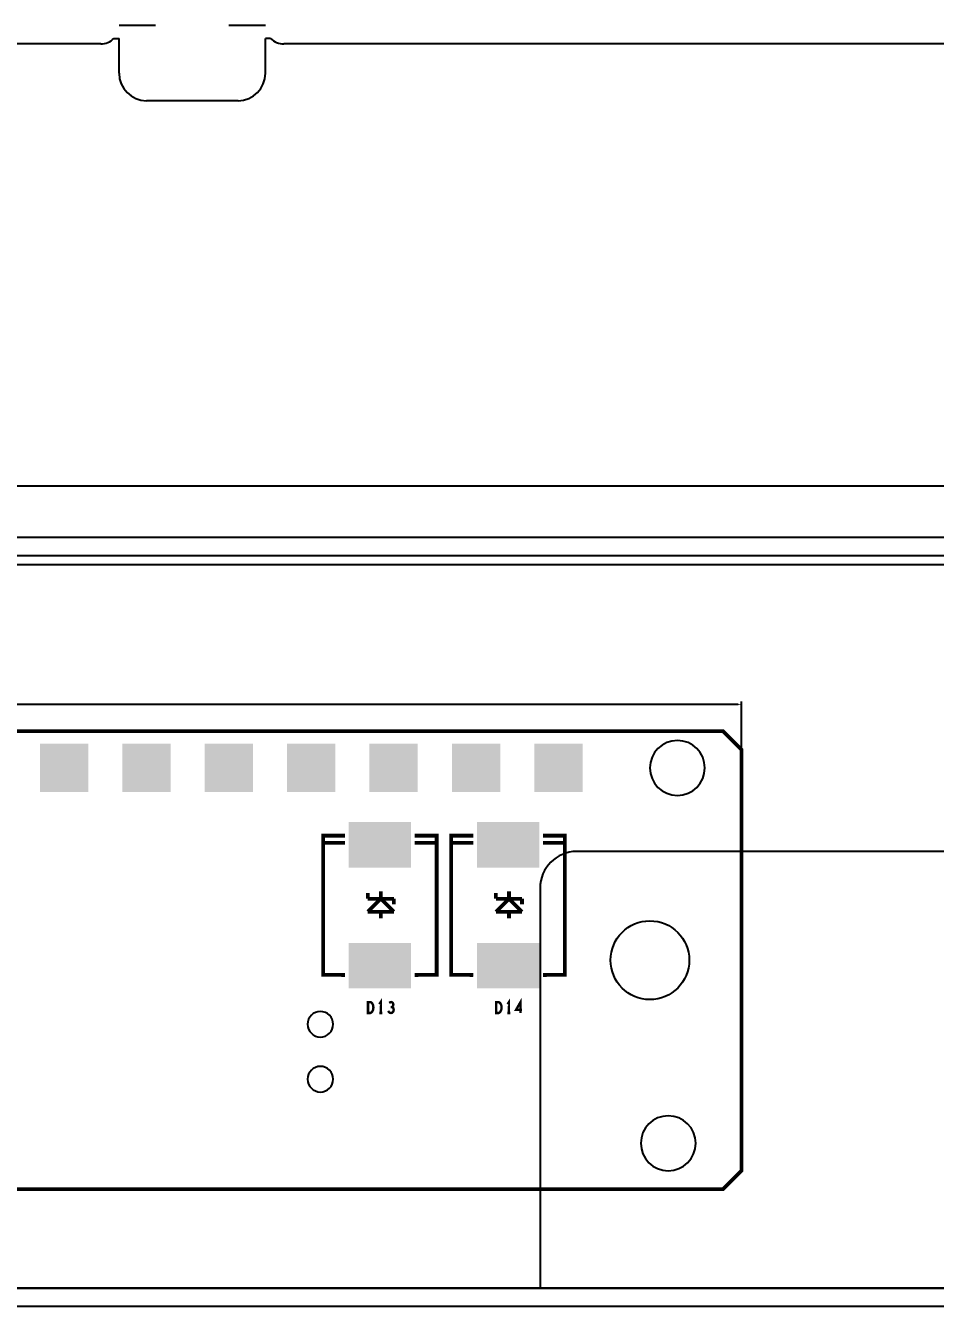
# Model space of a CAD drawing. Extents: x 183 to 1008, y 302 to 1008.
# Drawn here: x 550.8 to 600.5, y 731.5 to 801.4 of the extents above; entities that cross this region are included whole.
import ezdxf

# ---------------------------------------------------------------- set-up
doc = ezdxf.new("R2010")
doc.units = 0
doc.layers.get('0').update_dxf_attribs({"linetype": 'CONTINUOUS'})
doc.layers.get('DEFPOINTS').update_dxf_attribs({"linetype": 'CONTINUOUS'})
for name, color, linetype in [('LAYER0000', 7, 'CONTINUOUS'), ('MASK_BOTTOM_ART', 5, 'CONTINUOUS'), ('SILK_BOTTOM_ART', 12, 'CONTINUOUS')]:
    doc.layers.add(name, color=color, linetype=linetype)
doc.styles.get("Standard").update_dxf_attribs({"font": 'txt.shx', "bigfont": 'whgtxt.shx'})
doc.dimstyles.new('ISO-25', dxfattribs={"dimtxt": 2.5, "dimasz": 2.5, "dimexe": 1.25, "dimexo": 0.625, "dimtad": 1, "dimtxsty": 'STANDARD', "dimcen": 2.5, "dimazin": 3, "dimtfac": 1, "dimtmove": 0, "dimatfit": 3})
doc.dimstyles.get("Standard").update_dxf_attribs({"dimtxt": 0.18, "dimasz": 0.18, "dimexe": 0.18, "dimexo": 0.0625, "dimgap": 0.09, "dimtad": 0, "dimtih": 1, "dimtoh": 1, "dimdec": 4, "dimzin": 0, "dimtxsty": 'STANDARD', "dimcen": 0.09, "dimazin": 3, "dimtfac": 1, "dimtdec": 4, "dimtofl": 0, "dimtmove": 0, "dimatfit": 3, "dimtolj": 1, "dimtzin": 0})

# ---------------------------------------------------------------- blocks, each defined once
blk = doc.blocks.new('*D58')
at = {"color": 0}
for p, q in [((364.916, 772.029), (364.916, 777.521)), ((664.916, 772.029), (664.916, 777.521)), ((367.416, 776.271), (662.416, 776.271))]:
    blk.add_line(p, q, dxfattribs=at)
for points in [[(367.416, 776.687), (367.416, 775.854), (364.916, 776.271)], [(662.416, 776.687), (662.416, 775.854), (664.916, 776.271)]]:
    blk.add_solid(points, dxfattribs=at)
at = {"layer": 'DEFPOINTS', "color": 0}
for p in [(664.916, 776.271), (364.916, 771.404), (664.916, 771.404)]:
    blk.add_point(p, dxfattribs=at)
at = {"color": 0, "insert": (514.916, 778.146), "char_height": 2.5, "attachment_point": 5}
blk.add_mtext('300', dxfattribs=at)
blk = doc.blocks.new('ROUND_335')
blk.add_circle((0, 0), 1.5)
blk = doc.blocks.new('RECTANGLE_340')
blk.add_solid([(1.7018, 1.2446), (1.7018, -1.2446), (-1.7018, 1.2446), (-1.7018, -1.2446)])
blk = doc.blocks.new('SQUARE_339')
blk.add_solid([(1.3208, 1.3208), (1.3208, -1.3208), (-1.3208, 1.3208), (-1.3208, -1.3208)])
blk = doc.blocks.new('ROUND_14')
blk.add_circle((0, 0), 0.7)
blk = doc.blocks.new('*D53')
at = {"color": 0, "linetype": 'CONTINUOUS'}
for p, q in [((439.916, 761.429), (439.916, 764.5)), ((440.096, 764.32), (514.301, 764.32)), ((589.736, 764.32), (515.531, 764.32)), ((589.916, 761.429), (589.916, 764.5))]:
    blk.add_line(p, q, dxfattribs=at)
for points in [[(440.096, 764.35), (440.096, 764.29), (439.916, 764.32)], [(589.736, 764.35), (589.736, 764.29), (589.916, 764.32)]]:
    blk.add_solid(points, dxfattribs=at)
at = {"layer": 'DEFPOINTS', "color": 0, "linetype": 'CONTINUOUS'}
for p in [(589.916, 764.32), (439.916, 761.367), (589.916, 761.367)]:
    blk.add_point(p, dxfattribs=at)
at = {"color": 0, "linetype": 'CONTINUOUS', "insert": (514.916, 764.32), "char_height": 0.18, "attachment_point": 5}
blk.add_mtext('\\A1;150.0000', dxfattribs=at)

msp = doc.modelspace()

# ---------------------------------------------------------------- linework, layer by layer
at = {"color": 3}
for p, q in [((557.91635, 801.40532), (555.91635, 801.40532)), ((563.91635, 801.40532), (561.91635, 801.40532))]:
    msp.add_line(p, q, dxfattribs=at)
for p, q in [((554.91635, 800.40532), (474.91635, 800.40532)), ((555.63493, 800.70988), (555.91635, 800.70988)), ((555.91635, 798.80532), (555.91635, 800.70988)), ((564.19778, 800.70988), (563.91635, 800.70988)), ((563.91635, 798.80532), (563.91635, 800.70988)), ((644.91635, 800.40532), (564.91635, 800.40532)), ((562.41635, 797.30532), (557.41635, 797.30532)), ((663.61635, 773.45523), (366.21635, 773.45523)), ((663.61635, 772.45523), (366.21635, 772.45523)), ((662.81635, 756.30133), (580.91635, 756.30133)), ((578.91635, 754.30133), (578.91635, 732.45523)), ((364.91635, 732.45523), (664.91635, 732.45523))]:
    msp.add_line(p, q)
at = {"linetype": 'CONTINUOUS'}
msp.add_circle((584.91635, 750.36383), 2.15, dxfattribs=at)
for centre, radius, start, end in [((554.91635, 801.40532), 1, 270, 315.9373023), ((564.91635, 801.40532), 1, 224.0626977, 270), ((557.41635, 798.80532), 1.5, 180, 270), ((562.41635, 798.80532), 1.5, 270, 360), ((580.91635, 754.30133), 2, 90, 180)]:
    msp.add_arc(centre, radius, start, end)
at = {"layer": 'LAYER0000', "color": 3, "linetype": 'CONTINUOUS'}
for p, q in [((660.81635, 771.95523), (369.01635, 771.95523)), ((662.51635, 732.45523), (367.31635, 732.45523)), ((662.51635, 731.45523), (367.31635, 731.45523))]:
    msp.add_line(p, q, dxfattribs=at)
at = {"layer": 'MASK_BOTTOM_ART', "const_width": 0.2}
msp.add_lwpolyline([(589.91635, 740.61383), (589.91635, 738.86383), (588.91635, 737.86383), (440.91635, 737.86383), (439.91635, 738.86383), (439.91635, 761.86383), (440.91635, 762.86383), (588.91635, 762.86383), (589.91635, 761.86383), (589.91635, 740.61383)], dxfattribs=at)
at = {"layer": 'SILK_BOTTOM_ART'}
for points, const_width in [([(589.91635, 740.61383), (589.91635, 738.86383), (588.91635, 737.86383), (440.91635, 737.86383), (439.91635, 738.86383), (439.91635, 761.86383), (440.91635, 762.86383), (588.91635, 762.86383), (589.91635, 761.86383), (589.91635, 740.61383)], 0.2), ([(568.26635, 757.16383), (567.06635, 757.16383), (567.06635, 749.56383), (568.26135, 749.55383)], 0.2032), ([(567.06635, 756.76383), (568.26635, 756.76383)], 0.2), ([(572.06635, 757.16383), (573.26635, 757.16383), (573.26635, 749.56383), (572.07135, 749.55383)], 0.2032), ([(573.26635, 756.76383), (572.06635, 756.76383)], 0.2), ([(575.26635, 757.16383), (574.06635, 757.16383), (574.06635, 749.56383), (575.26135, 749.55383)], 0.2032), ([(574.06635, 756.76383), (575.26635, 756.76383)], 0.2), ([(579.06635, 757.16383), (580.26635, 757.16383), (580.26635, 749.56383), (579.07135, 749.55383)], 0.2032), ([(580.26635, 756.76383), (579.06635, 756.76383)], 0.2), ([(569.50595, 753.71943), (569.50595, 754.02423)], 0.2032), ([(570.21715, 753.71943), (570.21715, 754.12583)], 0.2032), ([(576.50595, 753.71943), (576.50595, 754.02423)], 0.2032), ([(577.21715, 753.71943), (577.21715, 754.12583)], 0.2032), ([(570.92835, 753.71943), (569.50595, 753.71943)], 0.2032), ([(570.21715, 753.71943), (569.50595, 753.00823)], 0.2032), ([(570.92835, 753.00823), (570.21715, 753.71943)], 0.2032), ([(570.92835, 753.71943), (570.92835, 753.41463)], 0.2032), ([(577.92835, 753.71943), (576.50595, 753.71943)], 0.2032), ([(577.21715, 753.71943), (576.50595, 753.00823)], 0.2032), ([(577.92835, 753.00823), (577.21715, 753.71943)], 0.2032), ([(577.92835, 753.71943), (577.92835, 753.41463)], 0.2032), ([(569.50595, 753.00823), (570.92835, 753.00823)], 0.2032), ([(570.21715, 753.00823), (570.21715, 752.65263)], 0.2032), ([(576.50595, 753.00823), (577.92835, 753.00823)], 0.2032), ([(577.21715, 753.00823), (577.21715, 752.65263)], 0.2032), ([(569.51575, 747.47783), (569.51575, 748.07783), (569.64915, 748.07783), (569.70245, 748.04783), (569.74245, 748.00783), (569.77575, 747.94783), (569.80245, 747.87783), (569.80915, 747.77783), (569.80245, 747.67783), (569.77575, 747.60783), (569.74245, 747.54783), (569.70245, 747.50783), (569.64915, 747.47783), (569.51575, 747.47783)], 0.13), ([(570.21485, 747.47783), (570.21485, 748.07783), (570.13485, 747.95783)], 0.13), ([(570.62055, 747.59783), (570.66055, 747.52783), (570.71395, 747.48783), (570.77395, 747.47783), (570.82725, 747.48783), (570.88055, 747.53783), (570.91395, 747.59783), (570.92055, 747.65783), (570.90725, 747.72783), (570.86055, 747.77783), (570.81395, 747.79783), (570.75395, 747.79783)], 0.13), ([(570.81395, 747.79783), (570.85395, 747.82783), (570.88725, 747.87783), (570.90055, 747.93783), (570.88725, 747.99783), (570.85395, 748.04783), (570.79395, 748.07783), (570.73395, 748.06783), (570.67395, 748.02783)], 0.13), ([(576.51575, 747.47783), (576.51575, 748.07783), (576.64915, 748.07783), (576.70245, 748.04783), (576.74245, 748.00783), (576.77575, 747.94783), (576.80245, 747.87783), (576.80915, 747.77783), (576.80245, 747.67783), (576.77575, 747.60783), (576.74245, 747.54783), (576.70245, 747.50783), (576.64915, 747.47783), (576.51575, 747.47783)], 0.13), ([(577.21485, 747.47783), (577.21485, 748.07783), (577.13485, 747.95783)], 0.13), ([(577.84725, 747.47783), (577.84725, 748.07783), (577.60055, 747.64783), (577.93395, 747.64783)], 0.13), ([(570.13485, 747.47783), (570.29485, 747.47783)], 0.13), ([(577.13485, 747.47783), (577.29485, 747.47783)], 0.13)]:
    msp.add_lwpolyline(points, dxfattribs=dict(at, const_width=const_width))

# ---------------------------------------------------------------- block references
at = {"layer": 'MASK_BOTTOM_ART', "xscale": -1}
for name, p in [('SQUARE_339', (552.91635, 760.86383)), ('SQUARE_339', (557.41635, 760.86383)), ('SQUARE_339', (561.91635, 760.86383)), ('SQUARE_339', (566.41635, 760.86383)), ('SQUARE_339', (570.91635, 760.86383)), ('SQUARE_339', (575.41635, 760.86383)), ('SQUARE_339', (579.91635, 760.86383)), ('ROUND_335', (586.41635, 760.86383)), ('RECTANGLE_340', (570.16635, 756.66383)), ('RECTANGLE_340', (577.16635, 756.66383)), ('RECTANGLE_340', (570.16635, 750.06383)), ('RECTANGLE_340', (577.16635, 750.06383)), ('ROUND_14', (566.91635, 746.86383)), ('ROUND_14', (566.91635, 743.86383)), ('ROUND_335', (585.91635, 740.36383))]:
    msp.add_blockref(name, p, dxfattribs=at)

# ---------------------------------------------------------------- dimensions: what is measured, and where the dimension line sits
dim = msp.add_linear_dim(base=(664.91635, 776.27063), p1=(364.91635, 771.40352), p2=(664.91635, 771.40352), dimstyle='ISO-25', override={"dimfxl": 1.25})
dim.commit()
dim.dimension.update_dxf_attribs({"geometry": '*D58', "text_midpoint": (514.91635, 778.14563)})
at = {"linetype": 'CONTINUOUS'}
dim = msp.add_linear_dim(base=(589.91635, 764.32012), p1=(439.91635, 761.367), p2=(589.91635, 761.367), angle=180, dimstyle='STANDARD', dxfattribs=at)
dim.commit()
dim.dimension.update_dxf_attribs({"geometry": '*D53', "text_midpoint": (514.91635, 764.32012)})

doc.saveas('drawing.dxf')
